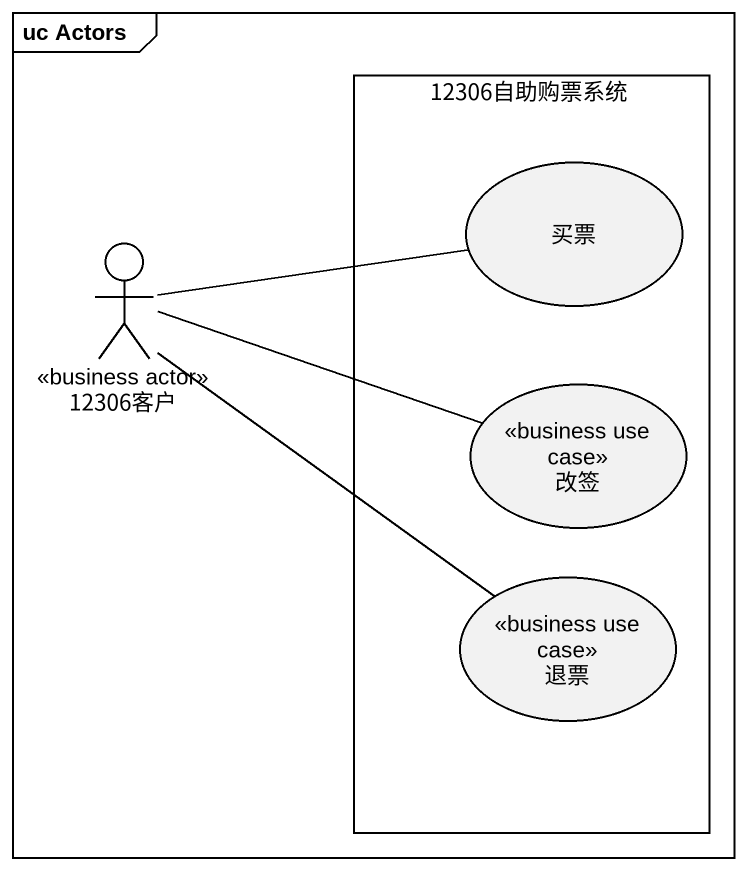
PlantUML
@startuml
mainframe uc Actors
rectangle "12306自助购票系统" as r12306自助购票系统 {
  usecase 买票
  usecase 改签 <<business use case>>
  usecase 退票 <<business use case>>
}
actor "12306客户" as a12306客户 <<business actor>>
a12306客户 -right- 买票
a12306客户 -right- 改签
a12306客户 -- 退票
@enduml
